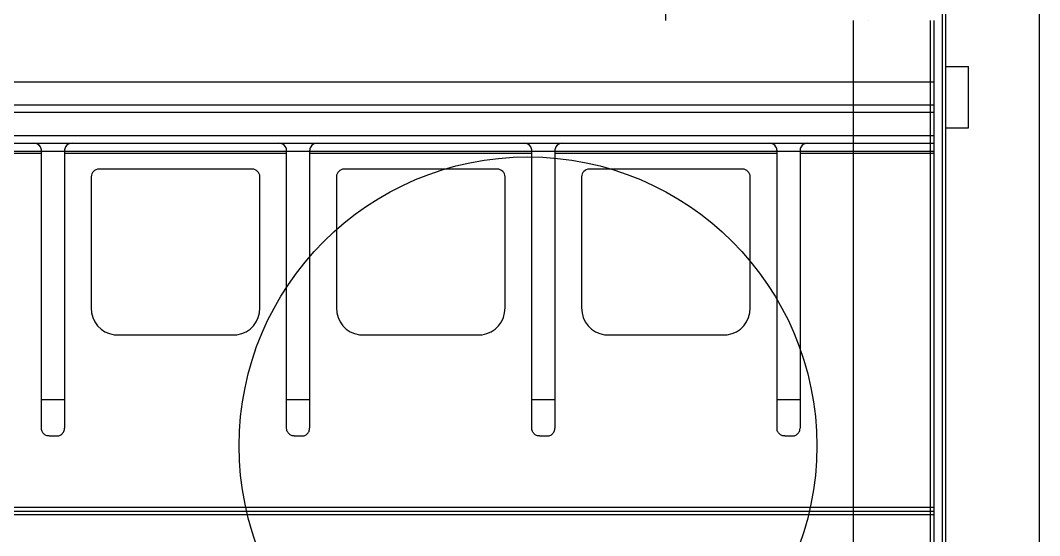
# Model space of a CAD drawing. Extents: x 0 to 290, y 0 to 323.
# Drawn here: x 156.8 to 289.8, y 93.8 to 161 of the extents above; entities that cross this region are included whole.
import ezdxf

# ---------------------------------------------------------------- set-up
doc = ezdxf.new("R2010")
doc.units = 0
doc.layers.add('-15N-THT. THIẾT BỊ ĐÓNG MỞ', color=40, linetype='CONTINUOUS')

# ---------------------------------------------------------------- blocks, each defined once
blk = doc.blocks.new('06 - N - SC VSD CHIẾU TRÊN ATV630D55~D90N4')
at = {"layer": '-15N-THT. THIẾT BỊ ĐÓNG MỞ'}
for p, q in [((96, 161), (96, 321)), ((144.77, 0), (144.77, 171.5)), ((132.06, 163), (132.06, 15.65)), ((132.5, 163), (132.5, 15.65)), ((96, 161), (96, 161)), ((120.5, 15.65), (120.5, 161)), ((120.5, 161), (120.5, 161)), ((122.5, 161), (122.5, 161)), ((130.5, 161), (130.5, 22.15)), ((131, 161), (131, 161)), ((131, 18.65), (131, 161)), ((132.5, 161), (132.5, 161)), ((131, 159.5), (131, 159.5)), ((132.5, 155), (135.5, 155)), ((135.5, 147), (135.5, 155)), ((-131, 153), (131, 153)), ((-131, 150), (131, 150)), ((131, 149), (-131, 149)), ((131, 150), (131, 150)), ((132.5, 147), (135.5, 147)), ((-131, 146), (131, 146)), ((-131, 145), (131, 145)), ((13.5, 145), (13.5, 145)), ((18.5, 145), (18.5, 145)), ((45.5, 145), (45.5, 145)), ((50.5, 145), (50.5, 145)), ((77.5, 145), (77.5, 145)), ((82.5, 145), (82.5, 145)), ((109.5, 145), (109.5, 145)), ((114.5, 145), (114.5, 145)), ((131, 145), (131, 145)), ((-131, 144.99), (131, 144.99)), ((-131, 143.95), (131, 143.95)), ((14.5, 143.66), (-14.5, 143.66)), ((14.36, 144.51), (14.36, 144.51)), ((14.5, 107.8), (14.5, 144)), ((14.5, 144), (14.5, 144)), ((17.5, 144), (17.5, 144)), ((17.5, 144), (17.5, 107.8)), ((46.5, 143.66), (17.5, 143.66)), ((17.64, 144.51), (17.64, 144.51)), ((46.36, 144.51), (46.36, 144.51)), ((46.5, 107.8), (46.5, 144)), ((46.5, 144), (46.5, 144)), ((49.5, 144), (49.5, 144)), ((49.5, 144), (49.5, 107.8)), ((78.5, 143.66), (49.5, 143.66)), ((49.64, 144.51), (49.64, 144.51)), ((78.36, 144.51), (78.36, 144.51)), ((78.5, 107.8), (78.5, 144)), ((78.5, 144), (78.5, 144)), ((81.5, 144), (81.5, 144)), ((81.5, 144), (81.5, 107.8)), ((110.5, 143.66), (81.5, 143.66)), ((81.64, 144.51), (81.64, 144.51)), ((110.36, 144.51), (110.36, 144.51)), ((110.5, 107.8), (110.5, 144)), ((110.5, 144), (110.5, 144)), ((113.5, 144), (113.5, 107.8)), ((113.5, 144), (113.5, 144)), ((131, 143.66), (113.5, 143.66)), ((113.64, 144.51), (113.64, 144.51)), ((42, 141.6), (22, 141.6)), ((22, 141.6), (22, 141.6)), ((42, 141.6), (42, 141.6)), ((74, 141.6), (54, 141.6)), ((54, 141.6), (54, 141.6)), ((74, 141.6), (74, 141.6)), ((106, 141.6), (86, 141.6)), ((86, 141.6), (86, 141.6)), ((106, 141.6), (106, 141.6)), ((21, 140.6), (21, 123.5)), ((21, 140.6), (21, 140.6)), ((43, 123.5), (43, 140.6)), ((43, 140.6), (43, 140.6)), ((53, 140.6), (53, 123.5)), ((53, 140.6), (53, 140.6)), ((75, 123.5), (75, 140.6)), ((75, 140.6), (75, 140.6)), ((85, 140.6), (85, 123.5)), ((85, 140.6), (85, 140.6)), ((107, 123.5), (107, 140.6)), ((107, 140.6), (107, 140.6)), ((21, 123.5), (21, 123.5)), ((43, 123.5), (43, 123.5)), ((53, 123.5), (53, 123.5)), ((75, 123.5), (75, 123.5)), ((85, 123.5), (85, 123.5)), ((107, 123.5), (107, 123.5)), ((24, 120), (40, 120)), ((24, 120), (24, 120)), ((40, 120), (40, 120)), ((56, 120), (72, 120)), ((56, 120), (56, 120)), ((72, 120), (72, 120)), ((88, 120), (104, 120)), ((88, 120), (88, 120)), ((104, 120), (104, 120)), ((14.5, 111.54), (17.5, 111.54)), ((46.5, 111.54), (49.5, 111.54)), ((78.5, 111.54), (81.5, 111.54)), ((110.5, 111.54), (113.5, 111.54)), ((14.51, 107.66), (14.5, 107.8)), ((14.5, 107.8), (14.5, 107.8)), ((17.49, 107.66), (17.5, 107.8)), ((17.5, 107.8), (17.5, 107.8)), ((46.51, 107.66), (46.5, 107.8)), ((46.5, 107.8), (46.5, 107.8)), ((49.49, 107.66), (49.5, 107.8)), ((49.5, 107.8), (49.5, 107.8)), ((78.51, 107.66), (78.5, 107.8)), ((78.5, 107.8), (78.5, 107.8)), ((81.49, 107.66), (81.5, 107.8)), ((81.5, 107.8), (81.5, 107.8)), ((110.51, 107.66), (110.5, 107.8)), ((110.5, 107.8), (110.5, 107.8)), ((113.49, 107.66), (113.5, 107.8)), ((113.5, 107.8), (113.5, 107.8)), ((14.54, 107.52), (14.51, 107.66)), ((14.58, 107.4), (14.54, 107.52)), ((14.64, 107.29), (14.58, 107.4)), ((14.7, 107.2), (14.64, 107.29)), ((14.78, 107.11), (14.7, 107.2)), ((14.86, 107.03), (14.78, 107.11)), ((14.95, 106.97), (14.86, 107.03)), ((15.04, 106.91), (14.95, 106.97)), ((15.13, 106.87), (15.04, 106.91)), ((15.23, 106.84), (15.13, 106.87)), ((15.33, 106.82), (15.23, 106.84)), ((15.42, 106.8), (15.33, 106.82)), ((15.5, 106.8), (15.42, 106.8)), ((15.5, 106.8), (16.5, 106.8)), ((15.5, 106.8), (15.5, 106.8)), ((16.5, 106.8), (16.58, 106.8)), ((16.5, 106.8), (16.5, 106.8)), ((16.58, 106.8), (16.67, 106.82)), ((16.67, 106.82), (16.77, 106.84)), ((16.77, 106.84), (16.87, 106.87)), ((16.87, 106.87), (16.96, 106.91)), ((16.96, 106.91), (17.05, 106.97)), ((17.05, 106.97), (17.14, 107.03)), ((17.14, 107.03), (17.22, 107.11)), ((17.22, 107.11), (17.3, 107.2)), ((17.3, 107.2), (17.36, 107.29)), ((17.36, 107.29), (17.42, 107.4)), ((17.42, 107.4), (17.46, 107.52)), ((17.46, 107.52), (17.49, 107.66)), ((46.54, 107.52), (46.51, 107.66)), ((46.58, 107.4), (46.54, 107.52)), ((46.64, 107.29), (46.58, 107.4)), ((46.7, 107.2), (46.64, 107.29)), ((46.78, 107.11), (46.7, 107.2)), ((46.86, 107.03), (46.78, 107.11)), ((46.95, 106.97), (46.86, 107.03)), ((47.04, 106.91), (46.95, 106.97)), ((47.13, 106.87), (47.04, 106.91)), ((47.23, 106.84), (47.13, 106.87)), ((47.33, 106.82), (47.23, 106.84)), ((47.42, 106.8), (47.33, 106.82)), ((47.5, 106.8), (47.42, 106.8)), ((47.5, 106.8), (48.5, 106.8)), ((47.5, 106.8), (47.5, 106.8)), ((48.5, 106.8), (48.58, 106.8)), ((48.5, 106.8), (48.5, 106.8)), ((48.58, 106.8), (48.67, 106.82)), ((48.67, 106.82), (48.77, 106.84)), ((48.77, 106.84), (48.87, 106.87)), ((48.87, 106.87), (48.96, 106.91)), ((48.96, 106.91), (49.05, 106.97)), ((49.05, 106.97), (49.14, 107.03)), ((49.14, 107.03), (49.22, 107.11)), ((49.22, 107.11), (49.3, 107.2)), ((49.3, 107.2), (49.36, 107.29)), ((49.36, 107.29), (49.42, 107.4)), ((49.42, 107.4), (49.46, 107.52)), ((49.46, 107.52), (49.49, 107.66)), ((78.54, 107.52), (78.51, 107.66)), ((78.58, 107.4), (78.54, 107.52)), ((78.64, 107.29), (78.58, 107.4)), ((78.7, 107.2), (78.64, 107.29)), ((78.78, 107.11), (78.7, 107.2)), ((78.86, 107.03), (78.78, 107.11)), ((78.95, 106.97), (78.86, 107.03)), ((79.04, 106.91), (78.95, 106.97)), ((79.13, 106.87), (79.04, 106.91)), ((79.23, 106.84), (79.13, 106.87)), ((79.33, 106.82), (79.23, 106.84)), ((79.42, 106.8), (79.33, 106.82)), ((79.5, 106.8), (79.42, 106.8)), ((79.5, 106.8), (80.5, 106.8)), ((79.5, 106.8), (79.5, 106.8)), ((80.5, 106.8), (80.58, 106.8)), ((80.5, 106.8), (80.5, 106.8)), ((80.58, 106.8), (80.67, 106.82)), ((80.67, 106.82), (80.77, 106.84)), ((80.77, 106.84), (80.87, 106.87)), ((80.87, 106.87), (80.96, 106.91)), ((80.96, 106.91), (81.05, 106.97)), ((81.05, 106.97), (81.14, 107.03)), ((81.14, 107.03), (81.22, 107.11)), ((81.22, 107.11), (81.3, 107.2)), ((81.3, 107.2), (81.36, 107.29)), ((81.36, 107.29), (81.42, 107.4)), ((81.42, 107.4), (81.46, 107.52)), ((81.46, 107.52), (81.49, 107.66)), ((110.54, 107.52), (110.51, 107.66)), ((110.58, 107.4), (110.54, 107.52)), ((110.64, 107.29), (110.58, 107.4)), ((110.7, 107.2), (110.64, 107.29)), ((110.78, 107.11), (110.7, 107.2)), ((110.86, 107.03), (110.78, 107.11)), ((110.95, 106.97), (110.86, 107.03)), ((111.04, 106.91), (110.95, 106.97)), ((111.13, 106.87), (111.04, 106.91)), ((111.23, 106.84), (111.13, 106.87)), ((111.33, 106.82), (111.23, 106.84)), ((111.42, 106.8), (111.33, 106.82)), ((111.5, 106.8), (111.42, 106.8)), ((111.5, 106.8), (112.5, 106.8)), ((111.5, 106.8), (111.5, 106.8)), ((112.5, 106.8), (112.58, 106.8)), ((112.5, 106.8), (112.5, 106.8)), ((112.58, 106.8), (112.67, 106.82)), ((112.67, 106.82), (112.77, 106.84)), ((112.77, 106.84), (112.87, 106.87)), ((112.87, 106.87), (112.96, 106.91)), ((112.96, 106.91), (113.05, 106.97)), ((113.05, 106.97), (113.14, 107.03)), ((113.14, 107.03), (113.22, 107.11)), ((113.22, 107.11), (113.3, 107.2)), ((113.3, 107.2), (113.36, 107.29)), ((113.36, 107.29), (113.42, 107.4)), ((113.42, 107.4), (113.46, 107.52)), ((113.46, 107.52), (113.49, 107.66)), ((40.3, 105.5), (40.3, 105.5)), ((115.7, 105.5), (115.7, 105.5)), ((-131, 97.5), (131, 97.5)), ((131, 97.5), (131, 97.5)), ((-131, 97), (131, 97)), ((131, 96.5), (-131, 96.5)), ((131, 97), (131, 97))]:
    blk.add_line(p, q, dxfattribs=at)
blk.add_circle((78, 105.5), 37.7, dxfattribs=at)
for centre, radius, start, end in [((13.5, 144), 1, 30.87, 90), ((18.5, 144), 1, 90, 149.1299), ((45.5, 144), 1, 30.87, 90), ((50.5, 144), 1, 90, 149.1299), ((77.5, 144), 1, 30.87, 90), ((82.5, 144), 1, 90, 149.1299), ((109.5, 144), 1, 30.87, 90), ((114.5, 144), 1, 90, 149.1299), ((13.5, 144), 1, 0.0001, 30.8699), ((18.5, 144), 1, 149.1301, 179.9999), ((45.5, 144), 1, 0.0001, 30.8699), ((50.5, 144), 1, 149.1301, 179.9999), ((77.5, 144), 1, 0.0001, 30.8699), ((82.5, 144), 1, 149.1301, 179.9999), ((109.5, 144), 1, 0.0001, 30.8699), ((114.5, 144), 1, 149.1924, 179.9372), ((22, 140.6), 1, 90, 180), ((42, 140.6), 1, 0, 90), ((54, 140.6), 1, 90, 180), ((74, 140.6), 1, 0, 90), ((86, 140.6), 1, 90, 180), ((106, 140.6), 1, 0, 90), ((24.46, 123.43), 3.46, 178.8651, 262.3375), ((39.54, 123.43), 3.46, 277.6626, 1.1349), ((56.46, 123.43), 3.46, 178.8651, 262.3375), ((71.54, 123.43), 3.46, 277.6626, 1.1349), ((88.46, 123.43), 3.46, 178.8651, 262.3375), ((103.54, 123.43), 3.46, 277.6626, 1.1349)]:
    blk.add_arc(centre, radius, start, end, dxfattribs=at)

msp = doc.modelspace()

# ---------------------------------------------------------------- block references
msp.add_blockref('06 - N - SC VSD CHIẾU TRÊN ATV630D55~D90N4', (145, 0))

doc.saveas('drawing.dxf')
